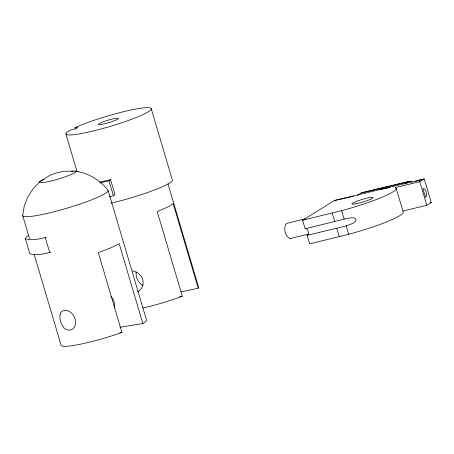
<?xml version="1.0" encoding="UTF-8"?>
<svg xmlns="http://www.w3.org/2000/svg" width="454" height="454" viewBox="0 0 454 454"><rect width="100%" height="100%" fill="white"/><g stroke="black" fill="none" stroke-linecap="round" stroke-linejoin="round"><path stroke-width="0.68" d="M136.177 271.957C135.513 277.246 138.175 282.995 143.016 285.418M29.538 238.702L22.7 215.622L24.221 206.139L27.649 197.161L32.847 189.057L40.117 181.407L50.178 175.182L56.642 172.923L63.22 171.345L73.111 171.13M181.01 291.865L198.222 288.239L198.517 286.968L168.008 183.961M50.825 252.203C44.169 253.769 36.434 256.039 29.799 253.667L25.373 238.708L26.377 236.863L28.71 235.371M77.106 171.867L65.83 133.811L67.209 131.961L70.098 130.196A4.932 0.59 -16.5 0 0 76.851 128.045A4.932 0.59 -16.5 0 0 75.046 127.705L75.449 129.061M100.266 182.837A50.292 6.044 -16.5 0 0 103.035 182.224L108.988 180.76L110.56 179.705L114.993 194.664L113.415 195.719L109.448 196.696M119.839 327.317L142.828 323.492L145.303 321.943A44.532 5.352 -16.5 0 0 146.534 320.138L108.126 190.487C100.135 180.017 88.121 172.792 75.006 171.141M396.126 188.314L403.214 211.922A47.488 5.857 -16.6 0 1 348.7 234.258L309.668 243.866L307.108 235.348L344.03 226.455L349.188 224.849L353.002 223.249L354.949 221.847L355.936 220.525L356.067 219.35L355.312 218.442L353.757 217.88L351.356 217.772L347.242 218.38L305.133 228.771L302.58 220.252L334.484 200.486L424.212 178.91L431.3 202.524L426.839 205.287L402.811 211.07M302.58 220.252L341.612 210.645A47.488 5.857 -16.6 0 0 395.037 187.627L419.751 181.674L424.212 178.91L415.484 181.401M357.173 195.464L361.293 192.927L362.615 192.553L410.019 181.214L412.465 182.377M405.167 183.762L408.696 181.583L410.019 181.214M25.373 238.708C32.001 241.08 39.736 238.81 46.393 237.243M75.046 127.705L78.133 126.269A44.532 5.352 -16.5 0 1 149.741 107.825A44.532 5.352 -16.5 0 1 97.78 129.85L87.446 132.318A44.532 5.352 -16.5 0 1 67.362 134.804L65.83 133.811M137.551 291.752C140.354 290.708 142.091 287.825 142.862 285.055A11.333 10.646 54.1 0 0 141.478 276.781C139.582 273.541 136.172 271.606 132.551 270.913M198.222 288.239L173.173 203.664L170.29 205.832L157.254 211.649L182.304 296.224L174.291 299.118A39.288 4.722 -16.5 0 1 142.749 308.016M142.828 323.492L119.192 243.707L110.997 247.799L98.302 252.634L121.939 332.424L115.708 334.592A44.532 5.352 -16.5 0 1 61.103 345.273L34.163 254.314M307.108 235.348L307.602 235.2C309.083 233.169 308.277 229.457 306.053 228.266L305.548 228.356M305.258 218.873L286.463 223.419C283.092 227.726 284.885 236.341 289.998 238.537L290.906 238.276M110.56 179.705L99.494 182.202M361.293 192.927L408.696 181.583M429.932 202.853L431.3 202.524M289.998 238.537L308.555 234.082M334.484 200.486L353.655 196.264M179.551 296.803L182.304 296.224M379.345 189.698L389.657 187.621M119.85 332.771L121.939 332.424M332.203 213.136L334.774 221.666M419.751 181.674L426.839 205.287M341.612 210.645L344.149 219.1M346.169 225.831L348.7 234.258M336.743 228.237L339.291 236.75M151.273 108.818L172.412 180.181A44.532 5.352 -16.5 0 1 111.219 203.086M108.988 180.76L113.415 195.719M45.343 237.731L49.775 252.691M108.126 190.487A44.532 5.352 -16.5 0 1 66.278 208.375A44.532 5.352 -16.5 0 1 22.7 215.622M110.833 296.28A10.476 7.241 66.9 0 1 114.635 307.25M71.46 171.311A18.83 2.264 -16.5 0 1 61.767 177.957A18.83 2.264 -16.5 0 1 40.117 181.407L41.83 180.334A18.83 2.264 -16.5 0 1 43.993 179.302M426.533 194.227L426.317 196.259L425.54 197.428L422.924 188.654L423.463 188.501C425.761 189.199 426.306 192.133 426.533 194.227M60.274 313.947L59.877 316.143A10.402 6.163 68.4 0 0 62.834 326.114C65.677 332.373 74.921 331 75.392 324.025A10.402 8.098 64.9 0 0 72.436 314.054C69.74 310.235 61.977 308.26 60.274 313.947M355.817 203.801A11.004 1.345 -16.7 0 0 372.904 197.91A11.004 1.345 -16.7 0 0 358.774 200.526A11.004 1.345 -16.7 0 0 355.817 203.801M101.628 124.328A10.476 1.26 -16.5 0 0 118.222 118.806A10.476 1.26 -16.5 0 0 105.351 121.025A10.476 1.26 -16.5 0 0 101.628 124.328"/></g></svg>
